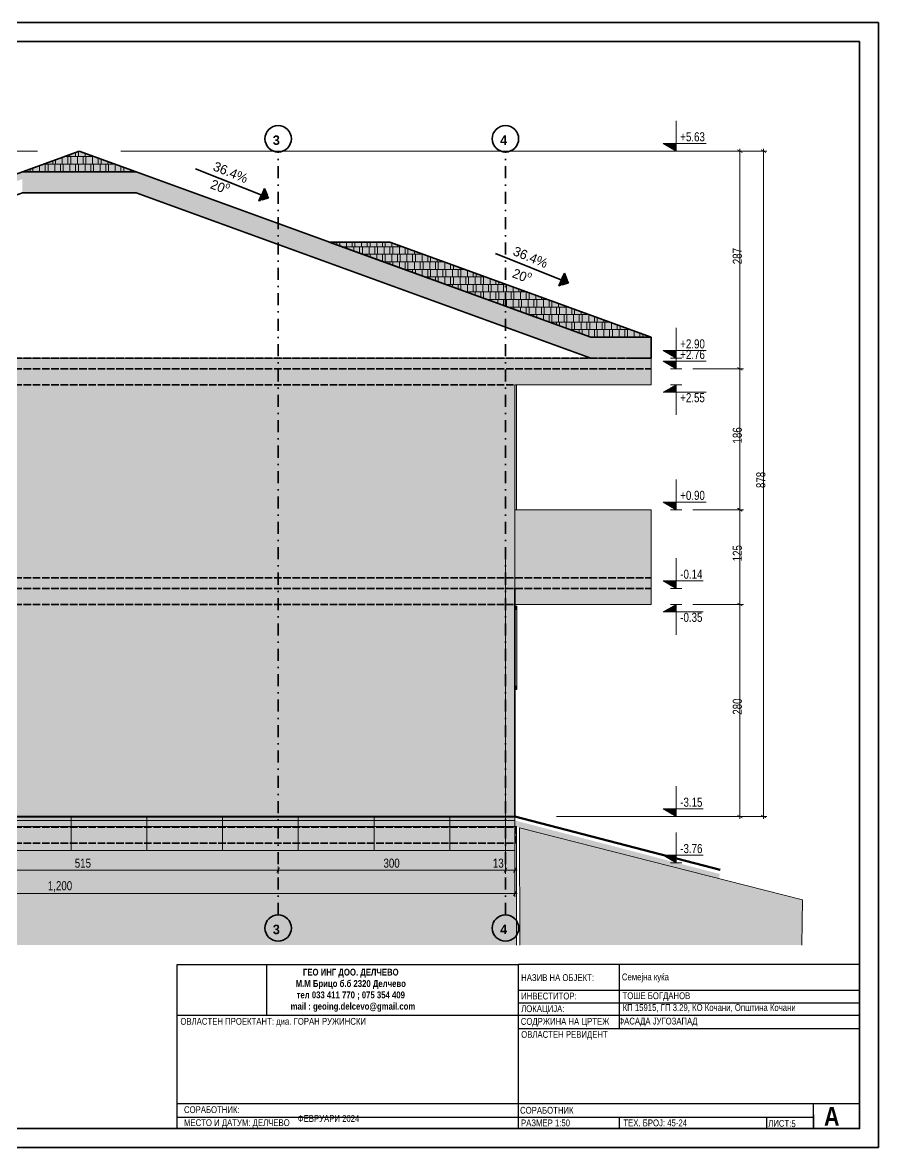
# Model space of a CAD drawing. Extents: x -1929 to 256751, y -18317 to 36108.
# Drawn here: x 155053 to 166352, y 2225 to 17075 of the extents above; entities that cross this region are included whole.
import ezdxf

# ---------------------------------------------------------------- set-up
doc = ezdxf.new("R2010")
doc.units = 0
doc.header["$LTSCALE"] = 5
doc.header["$MEASUREMENT"] = 0
doc.linetypes.add('- Осеви линии', pattern=[670.277762, 317.5, -176.388889, 0, -176.388874])
doc.linetypes.add('- Скирити линии', pattern=[245, 200, -45])
for name, color, linetype, lineweight in [('1', 8, 'Continuous', 13), ('129', 255, 'Continuous', 0), ('164', 255, 'Continuous', 15), ('21', 7, 'Continuous', 50), ('41', 7, 'Continuous', 35), ('46', 9, 'Continuous', 35), ('7', 7, 'Continuous', 25), ('85', 252, 'Continuous', 20)]:
    doc.layers.add(name, color=color, linetype=linetype, lineweight=lineweight)
for name, color, linetype, lineweight, true_color in [('142', 7, 'Continuous', 35, 0x2a2a2a), ('162', 7, 'Continuous', 15, 0xaaaaaa), ('61', 7, 'Continuous', 20, 0x6a6a6a), ('65', 7, 'Continuous', 20, 0x4e4e4e), ('87', 7, 'Continuous', 20, 0x6a6a6a), ('88', 7, 'Continuous', 20, 0x5e5e5e), ('89', 7, 'Continuous', 20, 0x111111)]:
    doc.layers.add(name, color=color, linetype=linetype, lineweight=lineweight, true_color=true_color)
doc.layers.add('4 _ - Фрагмент - Разрез.2D Elements', color=7, linetype='Continuous')
doc.layers.add('RGB colored ARCHICAD elements', color=7, linetype='Continuous')
doc.styles.add('GENERATED_STYLE_4', font='arial.ttf')
doc.styles.add('GENERATED_STYLE_5', font='arialbd.ttf')
doc.styles.add('GENERATED_STYLE_6', font='Cambria Math.ttf')

# ---------------------------------------------------------------- blocks, each defined once
blk = doc.blocks.new('*X261')
at = {"layer": '1', "color": 250, "linetype": 'Continuous', "lineweight": 13, "true_color": 0x2a2a2a}
for p, q in [((204.52, 259.76), (204.52, 261.41)), ((210.02, 261.58), (204.95, 261.58)), ((206.02, 259.59), (206.02, 261.58)), ((206.52, 261.75), (206.52, 262.14)), ((206.76, 259.76), (206.76, 261.41)), ((208.02, 261.58), (208.02, 262.69)), ((208.52, 259.76), (208.52, 261.41)), ((208.76, 261.75), (208.76, 262.96)), ((213.08, 261.58), (210.02, 261.58)), ((210.02, 261.58), (210.02, 259.59)), ((210.52, 261.75), (210.52, 262.51)), ((210.76, 259.76), (210.76, 261.41)), ((212.02, 261.58), (212.02, 261.96)), ((212.52, 259.76), (212.52, 261.41)), ((196.76, 257.77), (196.76, 258.59)), ((198.52, 257.77), (198.52, 259.23)), ((199.49, 259.59), (202.02, 259.59)), ((200.02, 257.6), (200.02, 259.59)), ((200.52, 259.76), (200.52, 259.96)), ((200.76, 257.77), (200.76, 259.41)), ((202.02, 260.51), (202.02, 259.59)), ((202.02, 259.59), (210.02, 259.59)), ((202.52, 257.77), (202.52, 259.41)), ((202.76, 259.76), (202.76, 260.78)), ((204.02, 257.6), (204.02, 259.59)), ((204.76, 257.77), (204.76, 259.41)), ((206.52, 257.77), (206.52, 259.41)), ((208.02, 257.6), (208.02, 259.59)), ((208.76, 257.77), (208.76, 259.41)), ((210.02, 259.59), (218.02, 259.59)), ((210.52, 257.77), (210.52, 259.41)), ((212.02, 257.6), (212.02, 259.59)), ((212.76, 257.77), (212.76, 259.41)), ((214.02, 259.59), (214.02, 261.23)), ((214.52, 257.77), (214.52, 259.41)), ((214.76, 259.76), (214.76, 260.97)), ((216.02, 257.6), (216.02, 259.59)), ((216.52, 259.76), (216.52, 260.32)), ((216.76, 257.77), (216.76, 259.41)), ((218.02, 259.78), (218.02, 259.59)), ((218.02, 259.59), (218.55, 259.59)), ((218.52, 257.77), (218.52, 259.41)), ((220.02, 257.6), (220.02, 259.05)), ((220.76, 257.77), (220.76, 258.78)), ((194.52, 257.77), (194.52, 257.78)), ((196.02, 257.6), (196.02, 258.32)), ((222.52, 257.77), (222.52, 258.14))]:
    blk.add_line(p, q, dxfattribs=at)
blk = doc.blocks.new('*X262')
at = {"layer": '1', "color": 250, "linetype": 'Continuous', "lineweight": 13, "true_color": 0x2a2a2a}
for p, q in [((275.52, 238.85), (275.52, 239.03)), ((277.02, 238.3), (277.02, 239.03)), ((277.76, 238.04), (277.76, 239.03)), ((283.02, 237.81), (278.39, 237.81)), ((279.02, 237.58), (279.02, 237.81)), ((279.52, 237.98), (279.52, 239.03)), ((279.76, 237.31), (279.76, 237.63)), ((281.02, 237.81), (281.02, 239.03)), ((281.52, 236.67), (281.52, 237.63)), ((281.76, 237.98), (281.76, 239.03)), ((291.02, 237.81), (283.02, 237.81)), ((283.02, 237.81), (283.02, 236.12)), ((283.52, 237.98), (283.52, 239.03)), ((283.76, 235.99), (283.76, 237.63)), ((285.02, 237.81), (285.02, 239.03)), ((285.52, 235.99), (285.52, 237.63)), ((285.76, 237.98), (285.76, 239.03)), ((287.02, 235.81), (287.02, 237.81)), ((287.52, 237.98), (287.52, 239.03)), ((287.76, 235.99), (287.76, 237.63)), ((289.02, 237.81), (289.02, 239.03)), ((289.52, 235.99), (289.52, 237.63)), ((289.76, 237.98), (289.76, 239.03)), ((294.39, 237.81), (291.02, 237.81)), ((291.02, 237.81), (291.02, 235.81)), ((291.52, 237.98), (291.52, 238.85)), ((291.76, 235.99), (291.76, 237.63)), ((293.02, 237.81), (293.02, 238.3)), ((293.52, 235.99), (293.52, 237.63)), ((293.76, 237.98), (293.76, 238.04)), ((283.86, 235.81), (291.02, 235.81)), ((285.02, 235.39), (285.02, 235.81)), ((285.76, 235.12), (285.76, 235.64)), ((287.52, 234.48), (287.52, 235.64)), ((289.02, 233.94), (289.02, 235.81)), ((289.76, 234), (289.76, 235.64)), ((291.02, 235.81), (299.02, 235.81)), ((291.52, 234), (291.52, 235.64)), ((293.02, 233.82), (293.02, 235.81)), ((293.76, 234), (293.76, 235.64)), ((295.02, 235.81), (295.02, 237.58)), ((295.52, 234), (295.52, 235.64)), ((295.76, 235.99), (295.76, 237.31)), ((297.02, 233.82), (297.02, 235.81)), ((297.52, 235.99), (297.52, 236.67)), ((297.76, 234), (297.76, 235.64)), ((299.02, 236.12), (299.02, 235.81)), ((299.02, 235.81), (299.86, 235.81)), ((299.52, 234), (299.52, 235.64)), ((301.02, 233.82), (301.02, 235.39)), ((301.76, 234), (301.76, 235.12)), ((291.02, 233.82), (289.33, 233.82)), ((299.02, 233.82), (291.02, 233.82)), ((291.02, 233.82), (291.02, 233.21)), ((291.76, 232.94), (291.76, 233.65)), ((293.52, 232.3), (293.52, 233.65)), ((294.8, 231.83), (299.02, 231.83)), ((295.02, 231.83), (295.02, 233.82)), ((295.52, 231.57), (295.52, 231.66)), ((295.76, 232), (295.76, 233.65)), ((297.02, 231.03), (297.02, 231.83)), ((297.52, 232), (297.52, 233.65)), ((297.76, 230.76), (297.76, 231.66)), ((305.33, 233.82), (299.02, 233.82)), ((299.02, 233.82), (299.02, 231.83)), ((299.02, 231.83), (307.02, 231.83)), ((299.52, 230.12), (299.52, 231.66)), ((299.76, 232), (299.76, 233.65)), ((301.02, 229.84), (301.02, 231.83)), ((301.52, 232), (301.52, 233.65)), ((301.76, 230.01), (301.76, 231.66)), ((303.02, 231.83), (303.02, 233.82)), ((303.52, 234), (303.52, 234.48)), ((303.52, 230.01), (303.52, 231.66)), ((303.76, 232), (303.76, 233.65)), ((305.02, 233.82), (305.02, 233.94)), ((305.02, 229.84), (305.02, 231.83)), ((305.52, 232), (305.52, 233.65)), ((305.76, 230.01), (305.76, 231.66)), ((307.02, 233.21), (307.02, 231.83)), ((307.02, 231.83), (310.8, 231.83)), ((307.52, 230.01), (307.52, 231.66)), ((307.76, 232), (307.76, 232.94)), ((309.02, 229.84), (309.02, 231.83)), ((309.52, 232), (309.52, 232.3)), ((309.76, 230.01), (309.76, 231.66)), ((307.02, 229.84), (300.26, 229.84)), ((301.52, 229.39), (301.52, 229.67)), ((303.02, 228.84), (303.02, 229.84)), ((303.76, 228.57), (303.76, 229.67)), ((305.52, 228.02), (305.52, 229.67)), ((315.02, 229.84), (307.02, 229.84)), ((307.02, 229.84), (307.02, 227.85)), ((307.76, 228.02), (307.76, 229.67)), ((309.52, 228.02), (309.52, 229.67)), ((311.02, 227.85), (311.02, 229.84)), ((311.52, 230.01), (311.52, 231.57)), ((311.76, 228.02), (311.76, 229.67)), ((313.02, 229.84), (313.02, 231.03)), ((313.52, 228.02), (313.52, 229.67)), ((313.76, 230.01), (313.76, 230.76)), ((316.26, 229.84), (315.02, 229.84)), ((315.02, 229.84), (315.02, 227.85)), ((315.52, 230.01), (315.52, 230.12)), ((315.76, 228.02), (315.76, 229.67)), ((317.52, 228.02), (317.52, 229.39)), ((319.02, 227.85), (319.02, 228.84)), ((305.73, 227.85), (307.02, 227.85)), ((307.02, 227.85), (315.02, 227.85)), ((307.52, 227.2), (307.52, 227.68)), ((309.02, 226.66), (309.02, 227.85)), ((309.76, 226.39), (309.76, 227.68)), ((315.02, 225.86), (311.2, 225.86)), ((311.52, 226.03), (311.52, 227.68)), ((313.02, 225.86), (313.02, 227.85)), ((313.76, 226.03), (313.76, 227.68)), ((315.02, 227.85), (321.73, 227.85)), ((323.02, 225.86), (315.02, 225.86)), ((315.02, 225.86), (315.02, 224.47)), ((315.52, 226.03), (315.52, 227.68)), ((317.02, 225.86), (317.02, 227.85)), ((317.76, 226.03), (317.76, 227.68)), ((319.02, 223.87), (319.02, 225.86)), ((319.52, 226.03), (319.52, 227.68)), ((319.76, 228.02), (319.76, 228.57)), ((321.02, 225.86), (321.02, 227.85)), ((321.76, 226.03), (321.76, 227.68)), ((327.2, 225.86), (323.02, 225.86)), ((323.02, 225.86), (323.02, 223.87)), ((323.52, 226.03), (323.52, 227.2)), ((325.02, 225.86), (325.02, 226.66)), ((325.76, 226.03), (325.76, 226.39)), ((327.02, 223.87), (327.02, 225.86)), ((311.76, 225.66), (311.76, 225.69)), ((313.52, 225.02), (313.52, 225.69)), ((315.76, 224.2), (315.76, 225.69)), ((316.67, 223.87), (323.02, 223.87)), ((317.02, 223.75), (317.02, 223.87)), ((317.52, 224.04), (317.52, 225.69)), ((317.76, 223.48), (317.76, 223.7)), ((319.52, 222.84), (319.52, 223.7)), ((319.76, 224.04), (319.76, 225.69)), ((321.02, 222.29), (321.02, 223.87)), ((321.52, 224.04), (321.52, 225.69)), ((321.76, 222.05), (321.76, 223.7)), ((323.02, 223.87), (331.02, 223.87)), ((323.52, 222.05), (323.52, 223.7)), ((323.76, 224.04), (323.76, 225.69)), ((325.02, 221.88), (325.02, 223.87)), ((325.52, 224.04), (325.52, 225.69)), ((325.76, 222.05), (325.76, 223.7)), ((327.52, 222.05), (327.52, 223.7)), ((327.76, 224.04), (327.76, 225.66)), ((329.02, 221.88), (329.02, 223.87)), ((329.52, 224.04), (329.52, 225.02)), ((329.76, 222.05), (329.76, 223.7)), ((331.02, 224.47), (331.02, 223.87)), ((331.02, 223.87), (332.67, 223.87)), ((331.52, 222.05), (331.52, 223.7)), ((331.76, 224.04), (331.76, 224.2)), ((333.02, 221.88), (333.02, 223.75)), ((333.76, 222.05), (333.76, 223.48)), ((335.52, 222.05), (335.52, 222.84)), ((323.02, 221.88), (322.14, 221.88)), ((331.02, 221.88), (323.02, 221.88)), ((323.02, 221.88), (323.02, 221.56)), ((323.76, 221.29), (323.76, 221.71)), ((325.52, 220.65), (325.52, 221.71)), ((327.02, 220.11), (327.02, 221.88)), ((327.61, 219.89), (331.02, 219.89)), ((327.76, 220.06), (327.76, 221.71)), ((329.02, 219.38), (329.02, 219.89)), ((329.52, 220.06), (329.52, 221.71)), ((338.14, 221.88), (331.02, 221.88)), ((331.02, 221.88), (331.02, 219.89)), ((331.02, 219.89), (339.02, 219.89)), ((331.76, 220.06), (331.76, 221.71)), ((333.02, 217.92), (333.02, 219.89)), ((333.52, 220.06), (333.52, 221.71)), ((335.02, 219.89), (335.02, 221.88)), ((335.76, 220.06), (335.76, 221.71)), ((337.02, 221.88), (337.02, 222.29)), ((337.02, 217.9), (337.02, 219.89)), ((337.52, 220.06), (337.52, 221.71)), ((339.02, 221.56), (339.02, 219.89)), ((339.02, 219.89), (343.61, 219.89)), ((339.76, 220.06), (339.76, 221.29)), ((341.02, 217.9), (341.02, 219.89)), ((341.52, 220.06), (341.52, 220.65)), ((343.02, 219.89), (343.02, 220.11)), ((329.76, 219.11), (329.76, 219.72)), ((331.52, 218.47), (331.52, 219.72)), ((339.02, 217.9), (333.08, 217.9)), ((333.76, 218.07), (333.76, 219.72)), ((335.02, 217.19), (335.02, 217.9)), ((335.52, 218.07), (335.52, 219.72)), ((335.76, 216.93), (335.76, 217.73)), ((337.52, 216.28), (337.52, 217.73)), ((337.76, 218.07), (337.76, 219.72)), ((347.02, 217.9), (339.02, 217.9)), ((339.02, 217.9), (339.02, 215.91)), ((339.52, 218.07), (339.52, 219.72)), ((339.76, 216.08), (339.76, 217.73)), ((341.52, 216.08), (341.52, 217.73)), ((341.76, 218.07), (341.76, 219.72)), ((343.02, 215.91), (343.02, 217.9)), ((343.52, 218.07), (343.52, 219.72)), ((343.76, 216.08), (343.76, 217.73)), ((345.02, 217.9), (345.02, 219.38)), ((345.52, 216.08), (345.52, 217.73)), ((345.76, 218.07), (345.76, 219.11)), ((349.08, 217.9), (347.02, 217.9)), ((347.02, 217.9), (347.02, 215.91)), ((347.52, 218.07), (347.52, 218.47)), ((347.76, 216.08), (347.76, 217.73)), ((349.02, 217.9), (349.02, 217.92)), ((349.52, 216.08), (349.52, 217.73)), ((351.02, 215.91), (351.02, 217.19)), ((351.76, 216.08), (351.76, 216.93)), ((338.55, 215.91), (339.02, 215.91)), ((339.02, 215.91), (347.02, 215.91)), ((339.52, 215.56), (339.52, 215.74)), ((341.02, 215.01), (341.02, 215.91)), ((341.76, 214.74), (341.76, 215.74)), ((343.52, 214.1), (343.52, 215.74)), ((345.02, 213.92), (345.02, 215.91)), ((345.76, 214.09), (345.76, 215.74)), ((347.02, 215.91), (354.55, 215.91)), ((347.52, 214.09), (347.52, 215.74)), ((349.02, 213.92), (349.02, 215.91)), ((349.76, 214.09), (349.76, 215.74)), ((351.52, 214.09), (351.52, 215.74)), ((353.02, 213.92), (353.02, 215.91)), ((353.52, 216.08), (353.52, 216.28)), ((353.76, 214.09), (353.76, 215.74)), ((355.52, 214.09), (355.52, 215.56)), ((357.02, 213.92), (357.02, 215.01)), ((357.76, 214.09), (357.76, 214.74)), ((359.52, 214.09), (359.52, 214.1))]:
    blk.add_line(p, q, dxfattribs=at)

msp = doc.modelspace()

# ---------------------------------------------------------------- hatches: boundary and pattern name
at = {"linetype": 'Continuous', "lineweight": 0}
msp.add_hatch(color=256, dxfattribs=at).paths.add_polyline_path([(161552.6, 6586.6), (149485.1, 6586.6), (149485.1, 6540.2), (161552.6, 6540.2)])
at = {"linetype": 'Continuous', "lineweight": 0, "true_color": 0xb5b5b5}
for points in [[(149406.6, 4896.5), (161573.3, 4896.5), (161572.8, 6463.8), (161511.7, 6463.8), (149410.8, 6463.8)], [(161614.9, 6445.9), (161618.6, 4896.5), (165341.3, 4896.5), (165348.4, 5496.1)]]:
    msp.add_hatch(color=253, dxfattribs=at).paths.add_polyline_path(points)
at = {"layer": '142', "linetype": 'Continuous', "lineweight": 35, "true_color": 0x2a2a2a}
msp.add_hatch(color=250, dxfattribs=at).paths.add_polyline_path([(149409.5, 6540.2), (149409.5, 6463.8), (161552.4, 6463.8), (161552.4, 6540.2)])
at = {"layer": '162', "linetype": 'Continuous', "lineweight": 15, "true_color": 0x2a2a2a}
for points in [[(158246.7, 14884.6), (158173.2, 14719.9), (158298.7, 14759.4)], [(162205.7, 13765.2), (162132.2, 13600.5), (162257.7, 13640)]]:
    msp.add_hatch(color=250, dxfattribs=at).paths.add_polyline_path(points)
at = {"layer": '41', "linetype": 'Continuous', "lineweight": 35, "true_color": 0x2a2a2a}
msp.add_hatch(color=250, dxfattribs=at).paths.add_polyline_path([(164254.5, 5835.4), (161552.6, 6542.6), (161552.6, 6462.9), (164248.6, 5759.9)])
at = {"layer": '85', "linetype": 'Continuous', "lineweight": 20}
for points in [[(163682.5, 15378.1), (163682.5, 15478.1), (163509.5, 15478.1)], [(163682.5, 12644.6), (163682.5, 12744.6), (163509.5, 12744.6)], [(163682.5, 12504.6), (163682.5, 12604.6), (163509.5, 12604.6)], [(163682.5, 12294.6), (163509.5, 12194.6), (163682.5, 12194.6)], [(163682.5, 10644.6), (163682.5, 10744.6), (163509.5, 10744.6)], [(163682.5, 9604.6), (163682.5, 9704.6), (163509.5, 9704.6)], [(163682.5, 9394.6), (163509.5, 9294.6), (163682.5, 9294.6)], [(163682.5, 6594.6), (163682.5, 6694.6), (163509.5, 6694.6)], [(163682.5, 5982.4), (163682.5, 6082.4), (163509.5, 6082.4)]]:
    msp.add_hatch(color=256, dxfattribs=at).paths.add_polyline_path(points)
at = {"layer": '89', "linetype": 'Continuous', "lineweight": 20, "true_color": 0x222222}
h = msp.add_hatch(dxfattribs=at)
h.set_pattern_fill('GRID_100X100_0001', color=250, scale=50.000024, style=0, pattern_type=2)
h.set_pattern_definition([(0, (92692.3, 9744.6), (0, 1000), []), (90, (92692.3, 9744.6), (-1000, 0), [])])
h.paths.add_polyline_path([(149552.6, 6144.6), (161552.6, 6144.6), (161552.6, 6594.6), (149552.6, 6594.6)])
at = {"layer": 'RGB colored ARCHICAD elements', "linetype": 'Continuous', "lineweight": 0, "true_color": 0x7a7878}
for points in [[(155802.6, 15378.1), (155052.6, 15105.1), (156552.6, 15105.1)], [(159902.6, 14177), (159102.6, 14177), (162552.6, 12921.3), (163352.6, 12921.3)]]:
    msp.add_hatch(color=8, dxfattribs=at).paths.add_polyline_path(points)
at = {"layer": 'RGB colored ARCHICAD elements', "linetype": 'Continuous', "lineweight": 0, "true_color": 0xccbeac}
for points in [[(149052.6, 12825.5), (155052.6, 15009.3), (155052.6, 15105.1), (149052.6, 12921.3)], [(156552.6, 15105.1), (155052.6, 15105.1), (155052.6, 15009.3), (156552.6, 15009.3)], [(155052.6, 15009.3), (155052.6, 14977.4), (156552.6, 14977.4), (156552.6, 15009.3)], [(156552.6, 15009.3), (162552.6, 12825.5), (162552.6, 12921.3), (156552.6, 15105.1)], [(156552.6, 14977.4), (162552.6, 12793.6), (162552.6, 12825.5), (156552.6, 15009.3)], [(156552.6, 14977.4), (155052.6, 14977.4), (155052.6, 14828.4), (156552.6, 14828.4)], [(156552.6, 14977.4), (156552.6, 14828.4), (162552.6, 12644.6), (162552.6, 12793.6)], [(163352.6, 12921.3), (162552.6, 12921.3), (162552.6, 12825.5), (163352.6, 12825.5)], [(162552.6, 12825.5), (162552.6, 12793.6), (163352.6, 12793.6), (163352.6, 12825.5)], [(163352.6, 12793.6), (162552.6, 12793.6), (162552.6, 12644.6), (163352.6, 12644.6)]]:
    msp.add_hatch(color=9, dxfattribs=at).paths.add_polyline_path(points)
at = {"layer": 'RGB colored ARCHICAD elements', "linetype": 'Continuous', "lineweight": 0, "true_color": 0xf2eee3}
for points in [[(163102.6, 12644.6), (149802.6, 12644.6), (149802.6, 12294.6), (153150.3, 12294.6), (153150.3, 12504.6), (153400.3, 12504.6), (153400.3, 12294.6), (158302.6, 12294.6), (158302.6, 12504.6), (158552.6, 12504.6), (158552.6, 12294.6), (161302.6, 12294.6), (161302.6, 12504.6), (161552.6, 12504.6), (161552.6, 12294.6), (163102.6, 12294.6)], [(163102.6, 12644.6), (163102.6, 12294.6), (163352.6, 12294.6), (163352.6, 12644.6)], [(158302.6, 12504.6), (158302.6, 9744.6), (158552.6, 9744.6), (158552.6, 12504.6)], [(161302.6, 12504.6), (161302.6, 9744.6), (161552.6, 9744.6), (161552.6, 12504.6)], [(153400.3, 12294.6), (153400.3, 9744.6), (158302.6, 9744.6), (158302.6, 12294.6)], [(160502.6, 12294.6), (158552.6, 12294.6), (158552.6, 9744.6), (160502.6, 9744.6)], [(160502.6, 9744.6), (161302.6, 9744.6), (161302.6, 12294.6), (160502.6, 12294.6)], [(161552.6, 9744.6), (163192.6, 9744.6), (163192.6, 10644.6), (161552.6, 10644.6)], [(163352.6, 10644.6), (163192.6, 10644.6), (163192.6, 9744.6), (163352.6, 9744.6)], [(149802.6, 9394.6), (153150.3, 9394.6), (153150.3, 9604.6), (153400.3, 9604.6), (153400.3, 9394.6), (158302.6, 9394.6), (158302.6, 9604.6), (158552.6, 9604.6), (158552.6, 9394.6), (161302.6, 9394.6), (161302.6, 9744.6), (149802.6, 9744.6)], [(161302.6, 9744.6), (161302.6, 6594.6), (161552.6, 6594.6), (161552.6, 9744.6)], [(163102.6, 9744.6), (161552.6, 9744.6), (161552.6, 9394.6), (163102.6, 9394.6)], [(163352.6, 9394.6), (163352.6, 9744.6), (163102.6, 9744.6), (163102.6, 9394.6)], [(158302.6, 9604.6), (158302.6, 6594.6), (158552.6, 6594.6), (158552.6, 9604.6)], [(153400.3, 6594.6), (158302.6, 6594.6), (158302.6, 9394.6), (153400.3, 9394.6)], [(158552.6, 6594.6), (161302.6, 6594.6), (161302.6, 9394.6), (158552.6, 9394.6)]]:
    msp.add_hatch(color=7, dxfattribs=at).paths.add_polyline_path(points)
at = {"layer": 'RGB colored ARCHICAD elements', "linetype": 'Continuous', "lineweight": 0, "true_color": 0x4e4e49}
for points in [[(161552.6, 12294.6), (161552.6, 10644.6), (161571.6, 10644.6), (161571.6, 12294.6)], [(161552.6, 9369.6), (161552.6, 9319.6), (161577.6, 9319.6), (161577.6, 9369.6)], [(161552.6, 9319.6), (161552.6, 8319.6), (161577.6, 8319.6), (161577.6, 9319.6)], [(161552.6, 8319.6), (161552.6, 8269.6), (161577.6, 8269.6), (161577.6, 8319.6)]]:
    msp.add_hatch(color=251, dxfattribs=at).paths.add_polyline_path(points)
at = {"layer": 'RGB colored ARCHICAD elements', "linetype": 'Continuous', "lineweight": 0, "true_color": 0x7f7f7f}
msp.add_hatch(color=8, dxfattribs=at).paths.add_polyline_path([(149552.6, 6144.6), (161552.6, 6144.6), (161552.6, 6594.6), (149552.6, 6594.6)])

# ---------------------------------------------------------------- linework, layer by layer
at = {"layer": '1', "color": 250, "linetype": 'Continuous', "lineweight": 13, "true_color": 0x2a2a2a, "flags": 128}
for points in [[(158246.7, 14884.6), (158298.7, 14759.4), (158173.2, 14719.9)], [(162205.7, 13765.2), (162257.7, 13640), (162132.2, 13600.5)], [(149409.5, 6540.2), (149409.5, 6463.8), (161552.4, 6463.8), (161552.4, 6540.2)], [(161552.6, 6586.6), (149485.1, 6586.6), (149485.1, 6540.2), (161552.6, 6540.2)]]:
    msp.add_lwpolyline(points, close=True, dxfattribs=at)
at = {"layer": '129', "color": 255, "linetype": 'Continuous', "lineweight": 0, "flags": 128}
for points in [[(161573.3, 4896.5), (161572.8, 6463.8), (161511.7, 6463.8), (149552.6, 6463.8), (149548.4, 4896.5)], [(165341.3, 4896.5), (165348.4, 5496.1), (161614.9, 6445.9), (161618.6, 4896.5)]]:
    msp.add_lwpolyline(points, dxfattribs=at)
at = {"layer": '164', "color": 250, "linetype": 'Continuous', "lineweight": 15, "true_color": 0x2a2a2a}
for p, q in [((149802.6, 12644.6), (163102.6, 12644.6)), ((163352.6, 12294.6), (163352.6, 12644.6)), ((161552.6, 12294.6), (163102.6, 12294.6)), ((163102.6, 12294.6), (163352.6, 12294.6)), ((163352.6, 9394.6), (163352.6, 9744.6)), ((163102.6, 9394.6), (161552.6, 9394.6)), ((163102.6, 9394.6), (163352.6, 9394.6))]:
    msp.add_line(p, q, dxfattribs=at)
at = {"layer": '21', "color": 250, "linetype": 'Continuous', "lineweight": 50, "true_color": 0x2a2a2a, "flags": 128}
msp.add_lwpolyline([(164260.5, 5891.5), (161552.6, 6594.6)], dxfattribs=at)
at = {"layer": '41', "linetype": 'Continuous', "lineweight": 35}
for p, q in [((155802.6, 15378.1), (155502.6, 15268.9)), ((156552.6, 15105.1), (155802.6, 15378.1)), ((155502.6, 15268.9), (155052.6, 15105.1)), ((149052.6, 12921.3), (155052.6, 15105.1)), ((155052.6, 15105.1), (156552.6, 15105.1)), ((156552.6, 15105.1), (162552.6, 12921.3)), ((155052.6, 14828.4), (149052.6, 12644.6)), ((156552.6, 14828.4), (155052.6, 14828.4)), ((162552.6, 12644.6), (156552.6, 14828.4)), ((159902.6, 14177), (159102.6, 14177)), ((159102.6, 14177), (162552.6, 12921.3)), ((163352.6, 12921.3), (159902.6, 14177)), ((162552.6, 12921.3), (163352.6, 12921.3)), ((163352.6, 12825.5), (163352.6, 12921.3)), ((163352.6, 12793.6), (163352.6, 12825.5)), ((163352.6, 12644.6), (163352.6, 12793.6)), ((163352.6, 12644.6), (163102.6, 12644.6))]:
    msp.add_line(p, q, dxfattribs=at)
at = {"layer": '41', "color": 7, "linetype": 'Continuous', "lineweight": 35, "ltscale": 0.1, "flags": 128}
for points in [[(166351.8, 17075.4), (145351.8, 17075.4), (145351.8, 2225.4), (166351.8, 2225.4)], [(166101.8, 16825.4), (146601.8, 16825.4), (146601.8, 2475.4), (166101.8, 2475.4)]]:
    msp.add_lwpolyline(points, close=True, dxfattribs=at)
at = {"layer": '41', "color": 250, "linetype": '- Осеви линии', "lineweight": 35, "ltscale": 0.1, "true_color": 0x2a2a2a, "flags": 128}
for points in [[(158427.3, 5296.6), (158427.3, 15366.6)], [(161427.9, 5296.6), (161427.9, 15366.6)]]:
    msp.add_lwpolyline(points, dxfattribs=at)
at = {"layer": '41', "color": 250, "linetype": 'Continuous', "lineweight": 35, "ltscale": 0.1, "true_color": 0x2a2a2a, "flags": 128}
for points in [[(157337.2, 15144.4), (158298.7, 14759.4)], [(161296.2, 14025.1), (162257.7, 13640)], [(161552.6, 9604.6), (161552.6, 6594.6)], [(161552.6, 6594.6), (161552.6, 7296.1)], [(161552.6, 6594.6), (149552.6, 6594.6)]]:
    msp.add_lwpolyline(points, dxfattribs=at)
at = {"layer": '41', "color": 250, "linetype": '- Скирити линии', "lineweight": 35, "ltscale": 0.1, "true_color": 0x2a2a2a, "flags": 128}
for points in [[(158246.7, 14884.6), (158298.7, 14759.4), (158173.2, 14719.9)], [(162205.7, 13765.2), (162257.7, 13640), (162132.2, 13600.5)]]:
    msp.add_lwpolyline(points, close=True, dxfattribs=at)
for points in [[(149552.6, 12644.6), (163352.6, 12644.6)], [(149552.6, 12504.6), (163352.6, 12504.6)], [(149552.6, 12294.6), (161552.6, 12294.6)], [(149552.6, 9744.6), (163352.6, 9744.6)], [(149552.6, 9604.6), (163352.6, 9604.6)], [(149552.6, 9394.6), (161552.6, 9394.6)], [(149552.6, 6594.6), (161552.6, 6594.6)], [(149552.6, 6454.6), (161552.6, 6454.6)], [(161561.4, 6237.7), (161561.4, 6462.9)], [(149552.6, 6244.6), (161552.6, 6244.6)]]:
    msp.add_lwpolyline(points, dxfattribs=at)
at = {"layer": '41', "color": 250, "linetype": 'Continuous', "lineweight": 35, "true_color": 0x2a2a2a}
for centre in [(158427.3, 15540.7), (161427.9, 15540.7), (158427.3, 5122.5), (161427.9, 5122.5)]:
    msp.add_circle(centre, 174.1, dxfattribs=at)
at = {"layer": '61', "linetype": 'Continuous', "lineweight": 20}
for p, q in [((161571.6, 10644.6), (161571.6, 12294.6)), ((161552.6, 9369.6), (161577.6, 9369.6)), ((161577.6, 9369.6), (161577.6, 9319.6)), ((161577.6, 9319.6), (161577.6, 8319.6)), ((161577.6, 8319.6), (161577.6, 8269.6)), ((161552.6, 8269.6), (161577.6, 8269.6))]:
    msp.add_line(p, q, dxfattribs=at)
at = {"layer": '7', "color": 7, "linetype": 'Continuous', "lineweight": 25}
for p, q in [((166095.1, 4642.6), (161600.6, 4642.6)), ((161600.6, 2475.4), (161600.6, 4642.6)), ((161600.6, 3796.5), (166095.1, 3796.5)), ((162928.6, 2627.1), (162928.6, 2475.4)), ((164872.6, 2627.1), (164872.6, 2475.4))]:
    msp.add_line(p, q, dxfattribs=at)
at = {"layer": '7', "color": 7, "linetype": 'Continuous', "lineweight": 25, "flags": 128}
for points in [[(157095.1, 4642.6), (161600.6, 4642.6)], [(157095.1, 2475.4), (157095.1, 4642.6), (161600.6, 4642.6)], [(158273.9, 4642.6), (158273.9, 3975.1)], [(162928.6, 4642.6), (162928.6, 3796.5)], [(161600.6, 4301.8), (166095.1, 4301.8)], [(161600.6, 4136.8), (166095.1, 4136.8)], [(157095.1, 3971.8), (161600.6, 3971.8)], [(161600.6, 3971.8), (166095.1, 3971.8)], [(157095.1, 2807.6), (166095.1, 2807.6)], [(165492.1, 2657.6), (165492.1, 2475.4), (165492.1, 2807.6)], [(157095.1, 2627.1), (165492.1, 2627.1)], [(157095.1, 2475.4), (166095.1, 2475.4)]]:
    msp.add_lwpolyline(points, dxfattribs=at)
at = {"layer": '85', "linetype": 'Continuous', "lineweight": 20}
for p, q in [((163682.5, 15378.1), (163682.5, 15778.1)), ((163682.5, 15378.1), (163509.5, 15478.1)), ((163509.5, 15478.1), (163682.5, 15478.1)), ((163682.5, 15478.1), (164076.7, 15478.1)), ((155252.6, 15378.1), (147368.7, 15378.1)), ((155252.6, 15378.1), (147692.7, 15378.1)), ((148475.6, 15378.1), (155252.6, 15378.1)), ((163682.5, 15378.1), (156352.6, 15378.1)), ((164568.8, 15378.1), (156352.6, 15378.1)), ((164879.1, 15378.1), (156352.6, 15378.1)), ((163682.5, 15378.1), (163757.5, 15378.1)), ((164553.2, 15360.1), (164490.7, 15396.1)), ((164521.9, 15378.1), (164521.9, 15408.7)), ((164521.9, 12504.6), (164521.9, 15378.1)), ((164863.4, 15360.1), (164800.9, 15396.1)), ((164832.2, 15378.1), (164832.2, 15408.7)), ((164832.2, 6594.6), (164832.2, 15378.1)), ((163682.5, 12644.6), (163682.5, 13044.6)), ((163682.5, 12504.6), (163682.5, 12904.6)), ((163682.5, 12644.6), (163509.5, 12744.6)), ((163509.5, 12744.6), (163682.5, 12744.6)), ((163682.5, 12644.6), (163607.5, 12644.6)), ((163682.5, 12744.6), (164076.7, 12744.6)), ((163682.5, 12644.6), (163757.5, 12644.6)), ((163682.5, 12504.6), (163509.5, 12604.6)), ((163509.5, 12604.6), (163682.5, 12604.6)), ((163682.5, 12504.6), (163607.5, 12504.6)), ((163682.5, 12604.6), (164076.7, 12604.6)), ((163682.5, 12504.6), (163757.5, 12504.6)), ((164568.8, 12504.6), (163902.6, 12504.6)), ((164490.7, 12522.7), (164553.2, 12486.6)), ((164521.9, 10644.6), (164521.9, 12504.6)), ((163682.5, 12294.6), (163509.5, 12194.6)), ((163509.5, 12194.6), (163682.5, 12194.6)), ((163682.5, 12294.6), (163607.5, 12294.6)), ((163682.5, 12294.6), (163757.5, 12294.6)), ((163682.5, 12294.6), (163682.5, 11894.6)), ((163682.5, 12194.6), (164076.7, 12194.6)), ((163682.5, 10644.6), (163682.5, 11044.6)), ((161552.6, 5839.3), (161552.6, 10774.5)), ((163682.5, 10644.6), (163509.5, 10744.6)), ((163509.5, 10744.6), (163682.5, 10744.6)), ((163682.5, 10744.6), (164076.7, 10744.6)), ((163682.5, 10644.6), (163607.5, 10644.6)), ((163682.5, 10644.6), (163757.5, 10644.6)), ((164568.8, 10644.6), (163902.6, 10644.6)), ((164490.7, 10662.7), (164553.2, 10626.6)), ((164521.9, 9394.6), (164521.9, 10644.6)), ((161427.3, 5839.3), (161427.3, 9989.1)), ((163682.5, 9604.6), (163682.5, 10004.6)), ((163682.5, 9604.6), (163509.5, 9704.6)), ((163509.5, 9704.6), (163682.5, 9704.6)), ((163682.5, 9704.6), (164038.8, 9704.6)), ((163682.5, 9604.6), (163607.5, 9604.6)), ((163682.5, 9604.6), (163757.5, 9604.6)), ((163682.5, 9394.6), (163509.5, 9294.6)), ((163682.5, 9394.6), (163607.5, 9394.6)), ((163682.5, 9394.6), (163757.5, 9394.6)), ((163682.5, 9394.6), (163682.5, 8994.6)), ((164568.8, 9394.6), (163902.6, 9394.6)), ((164490.7, 9412.7), (164553.2, 9376.6)), ((164521.9, 6594.6), (164521.9, 9394.6)), ((163509.5, 9294.6), (163682.5, 9294.6)), ((163682.5, 9294.6), (164038.8, 9294.6)), ((163682.5, 6594.6), (163682.5, 6994.6)), ((163682.5, 6594.6), (163509.5, 6694.6)), ((163509.5, 6694.6), (163682.5, 6694.6)), ((163682.5, 6694.6), (164038.8, 6694.6)), ((163682.5, 6594.6), (162102.6, 6594.6)), ((164568.8, 6594.6), (162102.6, 6594.6)), ((164879.1, 6594.6), (162102.6, 6594.6)), ((163682.5, 6594.6), (163757.5, 6594.6)), ((164490.7, 6612.7), (164553.2, 6576.6)), ((164521.9, 6564), (164521.9, 6594.6)), ((164800.9, 6612.7), (164863.4, 6576.6)), ((164832.2, 6564), (164832.2, 6594.6)), ((163682.5, 5982.4), (163682.5, 6382.4)), ((161552.6, 5532), (161552.6, 6054.2)), ((163682.5, 5982.4), (163509.5, 6082.4)), ((163509.5, 6082.4), (163682.5, 6082.4)), ((163682.5, 5982.4), (163607.5, 5982.4)), ((163682.5, 6082.4), (164038.8, 6082.4)), ((163682.5, 5982.4), (163757.5, 5982.4)), ((153277.3, 5886.1), (158427.3, 5886.1)), ((158445.3, 5917.4), (158409.3, 5854.9)), ((158427.3, 5839.3), (158427.3, 5933)), ((158427.3, 5886.1), (161427.3, 5886.1)), ((161445.3, 5917.4), (161409.3, 5854.9)), ((161427.3, 5886.1), (161552.6, 5886.1)), ((161534.6, 5854.9), (161570.7, 5917.4)), ((161552.6, 5886.1), (161583.2, 5886.1)), ((149552.6, 5578.9), (161552.6, 5578.9)), ((161534.6, 5547.6), (161570.7, 5610.1)), ((161552.6, 5578.9), (161583.2, 5578.9))]:
    msp.add_line(p, q, dxfattribs=at)
at = {"layer": '87', "color": 250, "linetype": 'Continuous', "lineweight": 20, "true_color": 0x2a2a2a}
for p, q in [((163192.6, 10644.6), (161552.6, 10644.6)), ((163192.6, 10644.6), (163352.6, 10644.6)), ((163352.6, 10644.6), (163352.6, 9744.6)), ((158302.6, 6594.6), (153400.3, 6594.6)), ((161302.6, 6594.6), (158552.6, 6594.6))]:
    msp.add_line(p, q, dxfattribs=at)
at = {"layer": '88', "color": 250, "linetype": 'Continuous', "lineweight": 20, "true_color": 0x2a2a2a}
for p, q in [((161552.6, 10644.6), (161552.6, 12294.6)), ((161552.6, 6594.6), (161552.6, 9394.6)), ((158302.6, 6594.6), (158552.6, 6594.6)), ((161302.6, 6594.6), (161552.6, 6594.6))]:
    msp.add_line(p, q, dxfattribs=at)
at = {"layer": '89', "color": 250, "linetype": 'Continuous', "lineweight": 20, "true_color": 0x222222}
for p, q in [((161552.6, 6144.6), (161552.6, 6594.6)), ((149552.6, 6144.6), (161552.6, 6144.6))]:
    msp.add_line(p, q, dxfattribs=at)

# ---------------------------------------------------------------- block references
at = {"layer": '65', "color": 250, "linetype": 'Continuous', "lineweight": 20, "true_color": 0x2a2a2a, "xscale": 50.00002355911847, "yscale": 50.00002355911847, "zscale": 50.00002355911847}
for name in ['*X261', '*X262']:
    msp.add_blockref(name, (145351.8, 2225.4), dxfattribs=at)

# ---------------------------------------------------------------- texts
at = {"layer": '1', "linetype": 'Continuous', "lineweight": 13, "char_height": 120, "attachment_point": 7, "style": 'GENERATED_STYLE_6'}
for s, insert in [('\\A1;{\\W0.800000x;\\pql;\\fCentury Gothic|b0|i0|c0|p34;+5.63}', (163735, 15505.1)), ('\\A1;{\\W0.800000x;\\pql;\\fCentury Gothic|b0|i0|c0|p34;+2.90}', (163735, 12771.6)), ('\\A1;{\\W0.800000x;\\pql;\\fCentury Gothic|b0|i0|c0|p34;+2.76}', (163735, 12631.6)), ('\\A1;{\\W0.800000x;\\pql;\\fCentury Gothic|b0|i0|c0|p34;+2.55}', (163735, 12061.6)), ('\\A1;{\\W0.800000x;\\pql;\\fCentury Gothic|b0|i0|c0|p34;+0.90}', (163735, 10771.6)), ('\\A1;{\\W0.800000x;\\pql;\\fCentury Gothic|b0|i0|c0|p34;-0.14}', (163735, 9731.6)), ('\\A1;{\\W0.800000x;\\pql;\\fCentury Gothic|b0|i0|c0|p34;-0.35}', (163735, 9161.6)), ('\\A1;{\\W0.800000x;\\pql;\\fCentury Gothic|b0|i0|c0|p34;-3.15}', (163735, 6721.6)), ('\\A1;{\\W0.800000x;\\pql;\\fCentury Gothic|b0|i0|c0|p34;-3.76}', (163735, 6109.4)), ('\\A1;{\\W0.800000x;\\pql;\\fCentury Gothic|b0|i0|c0|p34;515}', (155742.4, 5917.1)), ('\\A1;{\\W0.800000x;\\pql;\\fCentury Gothic|b0|i0|c0|p34;300}', (159817.4, 5917.1)), ('\\A1;{\\W0.800000x;\\pql;\\fCentury Gothic|b0|i0|c0|p34;13}', (161261.8, 5917.1)), ('\\A1;{\\W0.800000x;\\pql;\\fCentury Gothic|b0|i0|c0|p34;1,200}', (155387.1, 5598.6))]:
    msp.add_mtext(s, dxfattribs=dict(at, insert=insert))
at = {"layer": '1', "linetype": 'Continuous', "lineweight": 13, "char_height": 120, "attachment_point": 7, "rotation": 90, "style": 'GENERATED_STYLE_6'}
for s, insert in [('\\A1;{\\W0.800000x;\\pql;\\fCentury Gothic|b0|i0|c0|p34;287}', (164549.4, 13884.8)), ('\\A1;{\\W0.800000x;\\pql;\\fCentury Gothic|b0|i0|c0|p34;186}', (164549.4, 11518)), ('\\A1;{\\W0.800000x;\\pql;\\fCentury Gothic|b0|i0|c0|p34;878}', (164859.7, 10929.8)), ('\\A1;{\\W0.800000x;\\pql;\\fCentury Gothic|b0|i0|c0|p34;125}', (164549.4, 9963)), ('\\A1;{\\W0.800000x;\\pql;\\fCentury Gothic|b0|i0|c0|p34;280}', (164549.4, 7938))]:
    msp.add_mtext(s, dxfattribs=dict(at, insert=insert))
at = {"layer": '4 _ - Фрагмент - Разрез.2D Elements', "linetype": 'Continuous', "lineweight": 35, "char_height": 90}
for s, insert, attachment_point, style in [('\\A1;\\pxqc;{\\fCentury Gothic|b1|i0|c204|p34;\\W0.85;ГЕО ИНГ ДОО. ДЕЛЧЕВО\\PМ.М Брицо б.б 2320 Делчево \\Pтел 033 411 770 ; 075 354 409 \\P  mail : geoing.delcevo@gmail.com}', (159386.1, 4300.9), 5, 'GENERATED_STYLE_5'), ('\\A1;{\\W0.850000x;\\pql;\\fCentury Gothic|b0|i0|c204|p34;КП 15915, ГП 3.29, КО Кочани, Општина Кочани\\P\\pql;\\fCentury Gothic|b0|i0|c204|p34;}', (162974.8, 4064.8), 4, 'GENERATED_STYLE_4'), ('\\A1;{\\W0.850000x;\\pql;\\fCentury Gothic|b0|i0|c204|p34;ОВЛАСТЕН РЕВИДЕНТ\\P\\pqc;\\fCentury Gothic|b0|i0|c204|p34;}', (161635.1, 3705), 4, 'GENERATED_STYLE_4')]:
    msp.add_mtext(s, dxfattribs=dict(at, insert=insert, attachment_point=attachment_point, style=style))
at = {"layer": '41', "color": 7, "linetype": 'Continuous', "lineweight": 35, "char_height": 90, "attachment_point": 4, "style": 'GENERATED_STYLE_4'}
for s, insert in [('\\A1;{\\W0.850000x;\\pql;\\fCentury Gothic|b0|i0|c204|p34;НАЗИВ НА ОБЈЕКТ:}', (161635.1, 4467.2)), ('\\A1;{\\W0.850000x;\\pql;\\fCentury Gothic|b0|i0|c204|p34;Семејна куќа}', (162964.4, 4463.4)), ('\\A1;{\\W0.850000x;\\pql;\\fCentury Gothic|b0|i0|c204|p34;ИНВЕСТИТОР:}', (161635.1, 4224.2)), ('\\A1;{\\W0.850000x;\\pql;\\fCentury Gothic|b0|i0|c204|p34;ТОШЕ БОГДАНОВ}', (162973.6, 4215.5)), ('\\A1;{\\W0.850000x;\\pql;\\fCentury Gothic|b0|i0|c204|p34;ЛОКАЦИЈА:}', (161635.1, 4044.4)), ('\\A1;{\\W0.850000x;\\pql;\\fCentury Gothic|b0|i0|c204|p34;ОВЛАСТЕН ПРОЕКТАНТ: диа. \\fCentury Gothic|b0|i0|c204|p34;ГОРАН РУЖИНСКИ}', (157137.3, 3877.5)), ('\\A1;{\\W0.850000x;\\pql;\\fCentury Gothic|b0|i0|c204|p34;СОДРЖИНА НА ЦРТЕЖ}', (161629.8, 3876.6)), ('\\A1;{\\W0.850000x;\\pql;\\fCentury Gothic|b0|i0|c204|p34;СОРАБОТНИК:}', (157184.2, 2724)), ('\\A1;{\\W0.850000x;\\pql;\\fCentury Gothic|b0|i0|c204|p34;СОРАБОТНИК}', (161620.4, 2716.4)), ('\\A1;{\\W0.850000x;\\pql;\\fCentury Gothic|b0|i0|c204|p34;МЕСТО И ДАТУМ: ДЕЛЧЕВО}', (157184.2, 2540.3)), ('\\A1;{\\W0.850000x;\\pql;\\fCentury Gothic|b0|i0|c204|p34;ФЕВРУАРИ 2024\\P\\pql;\\fCentury Gothic|b0|i0|c204|p34;}', (158685.7, 2607.6)), ('\\A1;{\\W0.850000x;\\pql;\\fCentury Gothic|b0|i0|c204|p34;РАЗМЕР 1:50}', (161632.8, 2549.7)), ('\\A1;{\\W0.850000x;\\pql;\\fCentury Gothic|b0|i0|c204|p34;ТЕХ. БРОЈ: \\fCentury Gothic|b0|i0|c204|p34;45-24}', (162984.3, 2549.7)), ('\\A1;{\\W0.850000x;\\pql;\\fCentury Gothic|b0|i0|c204|p34;ЛИСТ: }', (164896, 2543.5))]:
    msp.add_mtext(s, dxfattribs=dict(at, insert=insert))
at = {"layer": '46', "color": 254, "linetype": 'Continuous', "lineweight": 35}
for s, insert, char_height, attachment_point, style in [('\\A1;{\\pqc;\\fCentury Gothic|b1|i0|c204|p34;3}', (158403.4, 15520.8), 125, 5, 'GENERATED_STYLE_5'), ('\\A1;{\\pqc;\\fCentury Gothic|b1|i0|c204|p34;4}', (161404, 15522.4), 125, 5, 'GENERATED_STYLE_5'), ('\\A1;{\\pqc;\\fCentury Gothic|b1|i0|c204|p34;3}', (158403.4, 5102.6), 125, 5, 'GENERATED_STYLE_5'), ('\\A1;{\\pqc;\\fCentury Gothic|b1|i0|c204|p34;4}', (161404, 5104.2), 125, 5, 'GENERATED_STYLE_5'), ('\\A1;{\\W0.850000x;\\pql;\\fCentury Gothic|b0|i0|c204|p34;ФАСАДА \\fCentury Gothic|b0|i0|c204|p34;ЈУГОЗАПАД}', (162916.6, 3880.9), 90, 4, 'GENERATED_STYLE_4'), ('\\A1;{\\W0.850000x;\\pql;\\fCentury Gothic|b1|i0|c204|p34;А}', (165632.2, 2636.5), 250, 4, 'GENERATED_STYLE_5'), ('\\A1;{\\W0.850000x;\\pql;\\fCentury Gothic|b0|i0|c204|p34;5}', (165201.5, 2538.9), 90, 4, 'GENERATED_STYLE_4')]:
    msp.add_mtext(s, dxfattribs=dict(at, insert=insert, char_height=char_height, attachment_point=attachment_point, style=style))
at = {"layer": '46', "color": 254, "linetype": 'Continuous', "lineweight": 35, "char_height": 125, "attachment_point": 5, "style": 'GENERATED_STYLE_4'}
for s, insert, rotation in [('\\A1;{\\pqc;\\fCentury Gothic|b0|i0|c204|p34;36.4%}', (157799.3, 15096.5), 337.96923), ('\\A1;{\\pqc;\\fCentury Gothic|b0|i0|c204|p34;20\\fCentury Gothic|b0|i0|c204|p34;\\A1{\\H.66x;\\Sо^  ;}}', (157659.1, 14904.7), 338.82195), ('\\A1;{\\pqc;\\fCentury Gothic|b0|i0|c204|p34;36.4%}', (161758.3, 13977.1), 337.96923), ('\\A1;{\\pqc;\\fCentury Gothic|b0|i0|c204|p34;20\\fCentury Gothic|b0|i0|c204|p34;\\A1{\\H.66x;\\Sо^  ;}}', (161644.3, 13730.2), 338.82195)]:
    msp.add_mtext(s, dxfattribs=dict(at, insert=insert, rotation=rotation))

doc.saveas('drawing.dxf')
